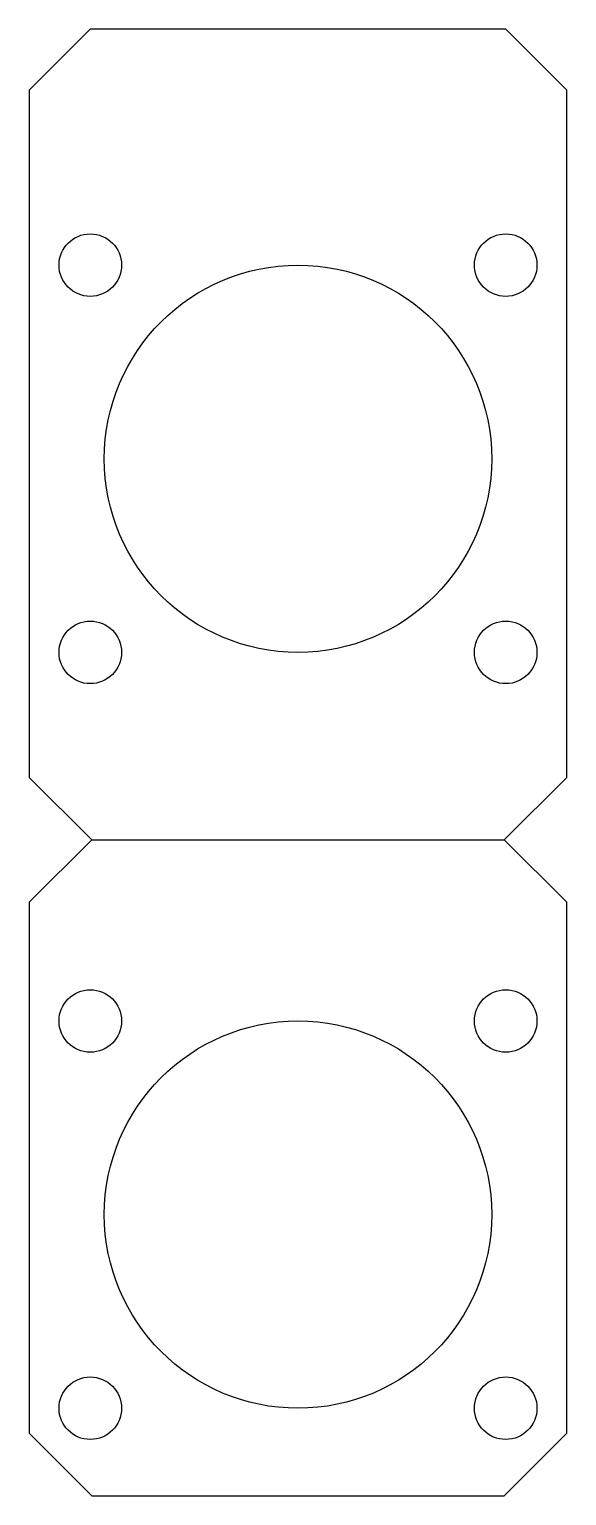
# Model space of a CAD drawing. Extents: x 0.92 to 4.3, y 7.08 to 16.32.
import ezdxf

# ---------------------------------------------------------------- set-up
doc = ezdxf.new("R2010")
doc.units = 0
doc.header["$LTSCALE"] = 1.21
doc.header["$MEASUREMENT"] = 0
doc.layers.get('0').update_dxf_attribs({"linetype": 'CONTINUOUS'})
doc.layers.add('02___PRT_ALL_AXES', color=7, linetype='CONTINUOUS')

msp = doc.modelspace()

# ---------------------------------------------------------------- linework, layer by layer
msp.add_line((1.3128, 11.2153), (3.9113, 11.2153))
at = {"layer": '02___PRT_ALL_AXES', "color": 7, "linetype": 'Continuous'}
for p, q in [((1.303, 16.3236), (0.9191, 15.9398)), ((3.9211, 16.3236), (1.303, 16.3236)), ((4.305, 15.9398), (3.9211, 16.3236)), ((0.9191, 15.9398), (0.9191, 11.609)), ((4.305, 11.609), (4.305, 15.9398)), ((0.9191, 11.609), (1.3128, 11.2153)), ((3.9113, 11.2153), (4.305, 11.609)), ((1.3128, 11.2153), (0.9191, 10.8216)), ((4.305, 10.8216), (3.9113, 11.2153)), ((0.9191, 10.8216), (0.9191, 7.4752)), ((4.305, 7.4752), (4.305, 10.8216)), ((0.9191, 7.4752), (1.3128, 7.0815)), ((3.9113, 7.0815), (4.305, 7.4752)), ((1.3128, 7.0815), (3.9113, 7.0815))]:
    msp.add_line(p, q, dxfattribs=at)
for centre, radius in [((1.303, 14.8374), 0.1969), ((3.9211, 14.8374), 0.1969), ((2.612, 13.6169), 1.2205), ((1.303, 12.3965), 0.1969), ((3.9211, 12.3965), 0.1969), ((1.303, 10.0736), 0.1969), ((3.9211, 10.0736), 0.1969), ((2.612, 8.8531), 1.2205), ((1.303, 7.6327), 0.1969), ((3.9211, 7.6327), 0.1969)]:
    msp.add_circle(centre, radius, dxfattribs=at)

doc.saveas('drawing.dxf')
